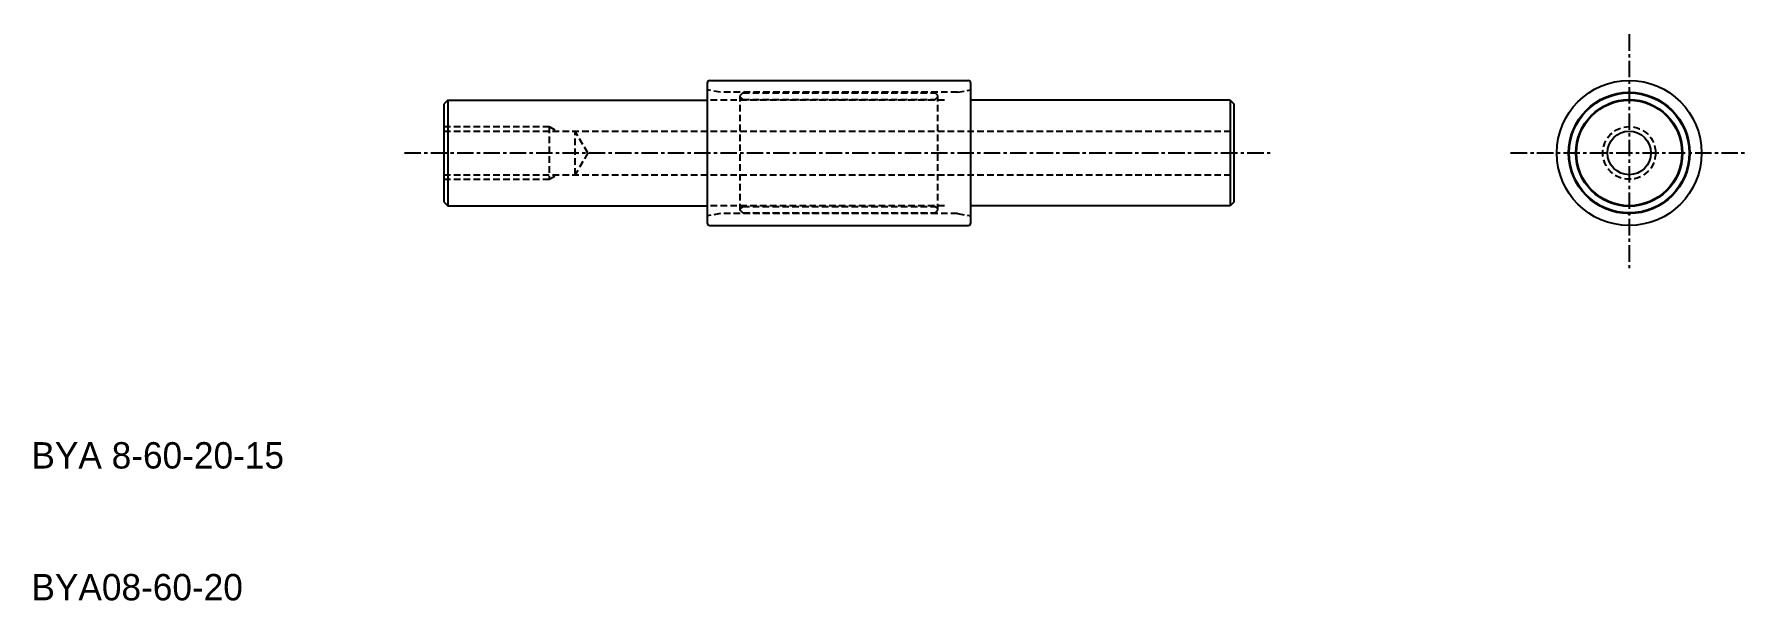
# Model space of a CAD drawing. Extents: x -9 to 121, y 317 to 360.
import ezdxf

# ---------------------------------------------------------------- set-up
doc = ezdxf.new("R2010")
doc.units = 0
doc.linetypes.add('CENTER', pattern=[2, 1.25, -0.25, 0.25, -0.25])
doc.linetypes.add('DASHED', pattern=[0.75, 0.5, -0.25])
doc.layers.get('0').update_dxf_attribs({"linetype": 'CONTINUOUS'})
doc.layers.add('CENTER', color=1, linetype='CENTER')

msp = doc.modelspace()

# ---------------------------------------------------------------- linework, layer by layer
at = {"color": 7, "linetype": 'CONTINUOUS'}
for p, q in [((42.24, 356.52), (61.84, 356.52)), ((42.04, 356.32), (42.04, 345.72)), ((62.04, 345.72), (62.04, 356.32)), ((22.34, 355.02), (22.04, 354.72)), ((22.04, 354.72), (22.04, 347.32)), ((22.34, 355.02), (22.34, 347.02)), ((22.34, 355.02), (42.04, 355.02)), ((81.74, 355.02), (62.04, 355.02)), ((81.74, 355.02), (82.04, 354.72)), ((81.74, 355.02), (81.74, 347.02)), ((82.04, 347.32), (82.04, 354.72)), ((22.04, 347.32), (22.34, 347.02)), ((22.34, 347.02), (42.04, 347.02)), ((81.74, 347.02), (62.04, 347.02)), ((82.04, 347.32), (81.74, 347.02)), ((42.24, 345.52), (61.84, 345.52))]:
    msp.add_line(p, q, dxfattribs=at)
at = {"color": 3, "linetype": 'DASHED'}
for p, q in [((43.04, 355.62), (42.04, 355.8)), ((61.04, 355.62), (43.04, 355.62)), ((44.74, 355.57), (44.54, 355.37)), ((44.54, 346.67), (44.54, 355.37)), ((44.74, 355.07), (44.54, 355.27)), ((44.74, 355.57), (59.34, 355.57)), ((59.54, 355.37), (59.34, 355.57)), ((59.34, 355.07), (59.54, 355.27)), ((59.54, 346.67), (59.54, 355.37)), ((61.04, 355.62), (62.04, 355.8)), ((60.04, 355.02), (42.04, 355.02)), ((44.74, 355.07), (59.34, 355.07)), ((22.04, 353.02), (30.04, 353.02)), ((22.04, 352.67), (82.04, 352.67)), ((30.04, 353.02), (30.04, 349.02)), ((30.04, 353.02), (30.65, 352.67)), ((32.96, 351.02), (32.01, 352.67)), ((32.01, 349.37), (32.01, 352.67)), ((32.96, 351.02), (32.01, 349.37)), ((22.04, 349.37), (82.04, 349.37)), ((22.04, 349.02), (30.04, 349.02)), ((30.04, 349.02), (30.65, 349.37)), ((60.04, 347.02), (42.04, 347.02)), ((43.04, 346.42), (42.04, 346.25)), ((61.04, 346.42), (43.04, 346.42)), ((44.74, 346.97), (44.54, 346.77)), ((44.74, 346.47), (44.54, 346.67)), ((44.74, 346.97), (59.34, 346.97)), ((44.74, 346.47), (59.34, 346.47)), ((59.34, 346.97), (59.54, 346.77)), ((59.34, 346.47), (59.54, 346.67)), ((61.04, 346.42), (62.04, 346.25))]:
    msp.add_line(p, q, dxfattribs=at)
at = {"color": 7, "linetype": 'CONTINUOUS'}
for radius in [5.5, 4.6, 4.55, 4.05, 4, 1.65]:
    msp.add_circle((112.04, 351.02), radius, dxfattribs=at)
at = {"color": 3, "linetype": 'DASHED'}
msp.add_circle((112.04, 351.02), 2, dxfattribs=at)
at = {"color": 7, "linetype": 'CONTINUOUS'}
for centre, radius, start, end in [((42.24, 356.32), 0.2, 90, 180), ((61.84, 356.32), 0.2, 0, 90), ((112.04, 355.32), 0.3, 55.3534, 124.6466), ((112.04, 355.32), 0.3, 237.5641, 302.4359), ((108.32, 353.17), 0.3, 115.3534, 184.6466), ((108.32, 353.17), 0.3, 297.5641, 2.4359), ((115.76, 353.17), 0.3, 177.5641, 242.4359), ((115.76, 353.17), 0.3, 355.3534, 64.6466), ((108.32, 348.87), 0.3, 175.3534, 244.6466), ((108.32, 348.87), 0.3, 357.5641, 62.4359), ((115.76, 348.87), 0.3, 117.5641, 182.4359), ((115.76, 348.87), 0.3, 295.3534, 4.6466), ((112.04, 346.72), 0.3, 235.3534, 304.6466), ((112.04, 346.72), 0.3, 57.5641, 122.4359), ((42.24, 345.72), 0.2, 180, 270), ((61.84, 345.72), 0.2, 270, 0)]:
    msp.add_arc(centre, radius, start, end, dxfattribs=at)
at = {"layer": 'CENTER', "color": 1, "linetype": 'CENTER'}
for p, q in [((112.04, 360.02), (112.04, 342.02)), ((19.04, 351.02), (85.04, 351.02)), ((19.04, 351.02), (85.04, 351.02)), ((103.04, 351.02), (121.04, 351.02))]:
    msp.add_line(p, q, dxfattribs=at)

# ---------------------------------------------------------------- texts
at = {"color": 7, "linetype": 'CONTINUOUS'}
for s, p in [('BYA 8-60-20-15', (-9.28, 327.08)), ('BYA08-60-20', (-9.28, 317.08))]:
    msp.add_text(s, height=2, dxfattribs=at).set_placement(p)

doc.saveas('drawing.dxf')
